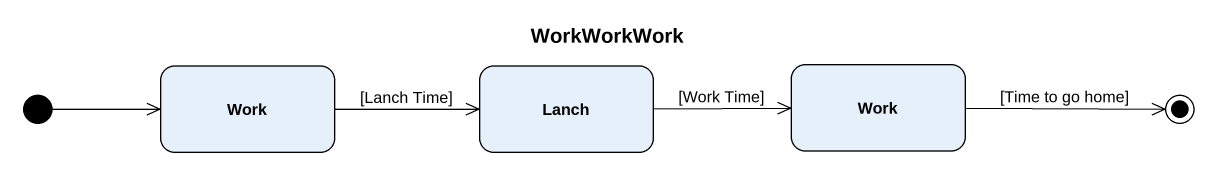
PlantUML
@startuml
title WorkWorkWork
hide empty description
state Work
state Lanch
state "Work" as Work_2
[*] -right-> Work
Work -right-> Lanch : [Lanch Time]
Lanch -right-> Work_2 : [Work Time]
Work_2 -right-> [*] : [Time to go home]
@enduml
